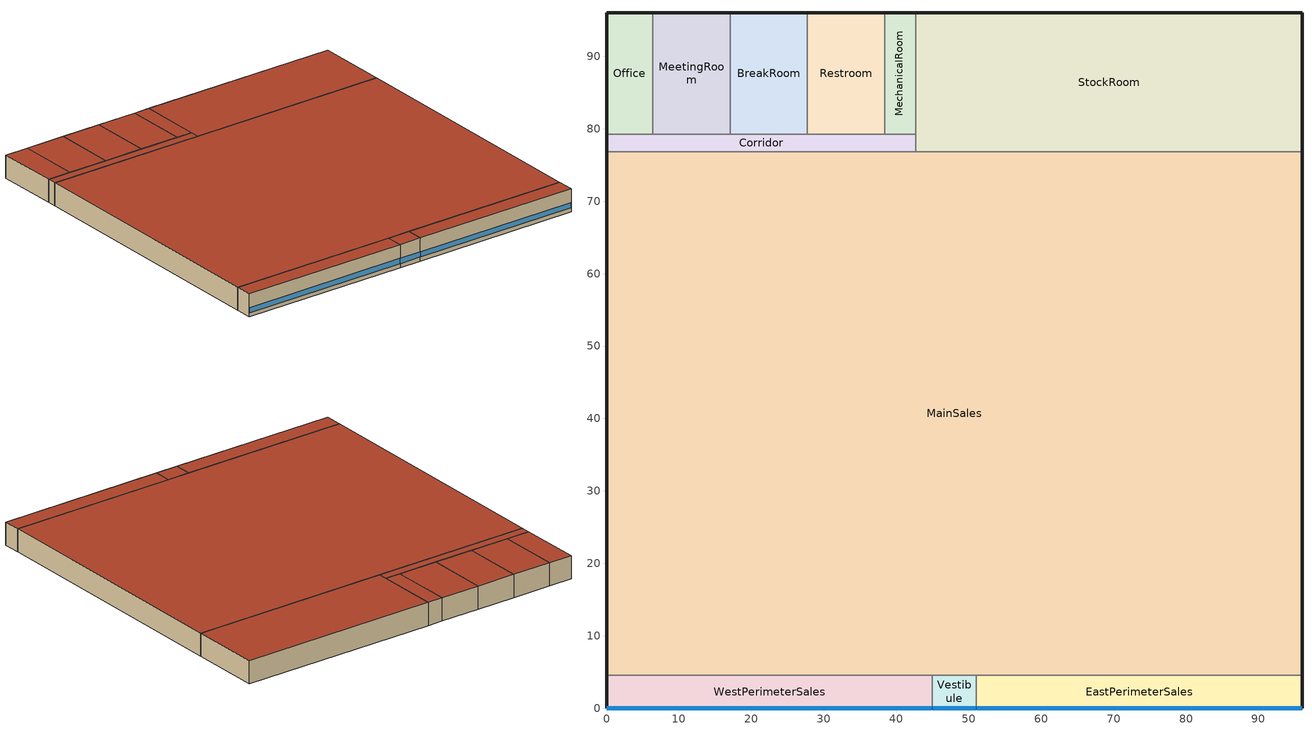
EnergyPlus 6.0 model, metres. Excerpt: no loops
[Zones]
Office
 floor ground (Unheated - 8in Slab with Carpet_NR_Ext-slab): 6.4,96.01 6.4,79.25 0,79.25 0,96.01 z0
 wall outside (Mass_R-7.6 ci_Ext-wall): 6.4,96.01 0,96.01 0,79.25 z0:6.1
 wall to MeetingRoom (Standard_Int-Wall): 6.4,79.25 6.4,96.01 z0:6.1
 wall to Corridor (Standard_Int-Wall): 0,79.25 6.4,79.25 z0:6.1
 roof outside (IEAD_R-25 ci_Roof): 6.4,79.25 6.4,96.01 0,96.01 0,79.25 z6.1
BreakRoom
 floor ground (Unheated - 8in Slab with Carpet_NR_Ext-slab): 27.74,96.01 27.74,79.25 17.07,79.25 17.07,96.01 z0
 wall outside (Mass_R-7.6 ci_Ext-wall): 27.74,96.01 17.07,96.01 z0:6.1
 wall to Corridor (Standard_Int-Wall): 17.07,79.25 27.74,79.25 z0:6.1
 wall to MeetingRoom (Standard_Int-Wall): 17.07,96.01 17.07,79.25 z0:6.1
 wall to Restroom (Standard_Int-Wall): 27.74,79.25 27.74,96.01 z0:6.1
 roof outside (IEAD_R-25 ci_Roof): 27.74,79.25 27.74,96.01 17.07,96.01 17.07,79.25 z6.1
WestPerimeterSales
 floor ground (Unheated - 8in Slab with Carpet_NR_Ext-slab): 44.96,4.57 44.96,0 0,0 0,4.57 z0
 wall outside (Mass_R-7.6 ci_Ext-wall): 0,4.57 0,0 44.96,0 z0:6.1
 wall to MainSales (Standard_Int-Wall): 44.96,4.57 0,4.57 z0:6.1
 wall to Vestibule (Standard_Int-Wall): 44.96,0 44.96,4.57 z0:6.1
 window (Retail_AEDG_window_3_UValue_3.408_SHGC_0.25_VT_0.32): 0.05,0 44.91,0 z1.1:2.45
 roof outside (IEAD_R-25 ci_Roof): 44.96,0 44.96,4.57 0,4.57 0,0 z6.1
Corridor
 floor ground (Unheated - 8in Slab with Carpet_NR_Ext-slab): 42.67,79.25 42.67,76.81 0,76.81 0,79.25 z0
 wall outside (Mass_R-7.6 ci_Ext-wall): 0,79.25 0,76.81 z0:6.1
 wall to StockRoom (Standard_Int-Wall): 42.67,76.81 42.67,79.25 z0:6.1
 wall to MainSales (Standard_Int-Wall): 0,76.81 42.67,76.81 z0:6.1
 wall to MeetingRoom (Standard_Int-Wall): 17.07,79.25 6.4,79.25 z0:6.1
 wall to Restroom (Standard_Int-Wall): 38.4,79.25 27.74,79.25 z0:6.1
 wall to MechanicalRoom (Standard_Int-Wall): 42.67,79.25 38.4,79.25 z0:6.1
 roof outside (IEAD_R-25 ci_Roof): 42.67,76.81 42.67,79.25 0,79.25 0,76.81 z6.1
EastPerimeterSales
 floor ground (Unheated - 8in Slab with Carpet_NR_Ext-slab): 96.01,4.57 96.01,0 51.05,0 51.05,4.57 z0
 wall outside (Mass_R-7.6 ci_Ext-wall): 51.05,0 96.01,0 96.01,4.57 z0:6.1
 wall to MainSales (Standard_Int-Wall): 96.01,4.57 51.05,4.57 z0:6.1
 wall to Vestibule (Standard_Int-Wall): 51.05,4.57 51.05,0 z0:6.1
 window (Retail_AEDG_window_3_UValue_3.408_SHGC_0.25_VT_0.32): 51.1,0 95.96,0 z1.1:2.45
 roof outside (IEAD_R-25 ci_Roof): 96.01,0 96.01,4.57 51.05,4.57 51.05,0 z6.1
Vestibule
 floor ground (Unheated - 8in Slab with Carpet_NR_Ext-slab): 51.05,4.57 51.05,0 44.96,0 44.96,4.57 z0
 wall outside (Mass_R-7.6 ci_Ext-wall): 44.96,0 51.05,0 z0:6.1
 wall to MainSales (Standard_Int-Wall): 51.05,4.57 44.96,4.57 z0:6.1
 window (Retail_AEDG_window_3_UValue_3.408_SHGC_0.25_VT_0.32): 45.01,0 51,0 z1.1:2.45
 roof outside (IEAD_R-25 ci_Roof): 51.05,0 51.05,4.57 44.96,4.57 44.96,0 z6.1
StockRoom
 floor ground (Unheated - 8in Slab with Carpet_NR_Ext-slab): 96.01,96.01 96.01,76.81 42.67,76.81 42.67,96.01 z0
 wall outside (Mass_R-7.6 ci_Ext-wall): 96.01,76.81 96.01,96.01 42.67,96.01 z0:6.1
 wall to MechanicalRoom (Standard_Int-Wall): 42.67,96.01 42.67,79.25 z0:6.1
 wall to MainSales (Standard_Int-Wall): 42.67,76.81 96.01,76.81 z0:6.1
 roof outside (IEAD_R-25 ci_Roof): 96.01,76.81 96.01,96.01 42.67,96.01 42.67,76.81 z6.1
MainSales
 floor ground (Unheated - 8in Slab with Carpet_NR_Ext-slab): 96.01,76.81 96.01,4.57 0,4.57 0,76.81 z0
 wall outside (Mass_R-7.6 ci_Ext-wall): 96.01,4.57 96.01,76.81 / 0,76.81 0,4.57 z0:6.1
 roof outside (IEAD_R-25 ci_Roof): 96.01,4.57 96.01,76.81 0,76.81 0,4.57 z6.1
MeetingRoom
 floor ground (Unheated - 8in Slab with Carpet_NR_Ext-slab): 17.07,96.01 17.07,79.25 6.4,79.25 6.4,96.01 z0
 wall outside (Mass_R-7.6 ci_Ext-wall): 17.07,96.01 6.4,96.01 z0:6.1
 roof outside (IEAD_R-25 ci_Roof): 17.07,79.25 17.07,96.01 6.4,96.01 6.4,79.25 z6.1
Restroom
 floor ground (Unheated - 8in Slab with Carpet_NR_Ext-slab): 38.4,96.01 38.4,79.25 27.74,79.25 27.74,96.01 z0
 wall outside (Mass_R-7.6 ci_Ext-wall): 38.4,96.01 27.74,96.01 z0:6.1
 wall to MechanicalRoom (Standard_Int-Wall): 38.4,79.25 38.4,96.01 z0:6.1
 roof outside (IEAD_R-25 ci_Roof): 38.4,79.25 38.4,96.01 27.74,96.01 27.74,79.25 z6.1
MechanicalRoom
 floor ground (Unheated - 8in Slab with Carpet_NR_Ext-slab): 42.67,96.01 42.67,79.25 38.4,79.25 38.4,96.01 z0
 wall outside (Mass_R-7.6 ci_Ext-wall): 42.67,96.01 38.4,96.01 z0:6.1
 roof outside (IEAD_R-25 ci_Roof): 42.67,79.25 42.67,96.01 38.4,96.01 38.4,79.25 z6.1
[Building]
Retail_100k_DOASwCAV: North Axis=0; Terrain=City; Loads Convergence Tolerance Value=0.04; Temperature Convergence Tolerance Value=0.2; Solar Distribution=FullExterior; Maximum Number of Warmup Days=25
[Site:Location]
USA GA-ATLANTA: Latitude {deg}=33.65; Longitude {deg}=-84.42; Time Zone {hr}=-5; Elevation {m}=315
[Site:GroundTemperature:BuildingSurface]
19.963, 19.905, 19.939, 20.453, 22.043, 22.528, 22.672, 22.78, 22.808, 21.178, 20.28, 20.042
[Site:WaterMainsTemperature]
Calculation Method=CORRELATION; Annual Average Outdoor Air Temperature {C}=15.83; Maximum Difference In Monthly Average Outdoor Air Temperatures {deltaC}=20.5
[SizingPeriod:DesignDay] Barometric Pressure {Pa}=97598; Rain {0-no,1-yes}=0; Snow on ground {0-no,1-yes}=0; Day of Month=21; Daylight Savings Time Indicator=0; Humidity Indicating Type=WetBulb
Name | Maximum Dry-Bulb Temperature {C} | Daily Temp Range {C} | Humidity Indicating Conditions at Maximum Dry-Bulb | Wind Speed {m/s} design conditions vs. traditional 6.71 m/s (15 mph) | Wind Direction {Degrees; N=0, S=180} | Clearness {0.0 to 1.1} | Month | Day Type | Wind Speed {m/s} design conditions vs. traditional 3.35 m/s (7mph)
ATLANTA Ann Htg 99.6% Condns DB | -7.3 | 0 | -7.3 | 5.3 | 320 | 0 | 1 | WinterDesignDay
ATLANTA Ann Clg .4% Condns DB=>MWB | 34.4 | 9.7 | 23.8 |  | 300 | 1 | 7 | SummerDesignDay | 4
ATLANTA Ann Clg .4% Condns WB=>MDB | 31.4 | 9.7 | 25.2 |  | 300 | 1 | 7 | SummerDesignDay | 4
[WindowMaterial:Glazing]
Theoretical Glass [245]: Optical Data Type=SpectralAverage; Thickness=0.003; Solar Transmittance at Normal Incidence=0.2331; Front Side Solar Reflectance at Normal Incidence=0.7169; Back Side Solar Reflectance at Normal Incidence=0.7169; Visible Transmittance at Normal Incidence=0.321; Front Side Visible Reflectance at Normal Incidence=0.629; Back Side Visible Reflectance at Normal Incidence=0.629; Infrared Transmittance at Normal Incidence=0; Front Side Infrared Hemispherical Emissivity=0.9; Back Side Infrared Hemispherical Emissivity=0.9; Conductivity=0.0231; Dirt Correction Factor for Solar and Visible Transmittance=1; Solar Diffusing=No
[Material]
Name | Roughness | Thickness | Conductivity | Density | Specific Heat | Thermal Absorptance | Solar Absorptance | Visible Absorptance | Thickness {m} | Conductivity {W/m-K} | Density {kg/m3} | Specific Heat {J/kg-K}
Roof Membrane | VeryRough | 0.0095 | 0.16 | 1121.29 | 1460 | 0.9 | 0.7 | 0.7
Roof Insulation [9] | MediumRough | 0.209 | 0.049 | 265 | 836.8 | 0.9 | 0.7 | 0.7
Metal Decking | MediumSmooth | 0.0015 | 45.006 | 7680 | 418.4 | 0.9 | 0.7 | 0.3
GP01 1/2 GYPSUM | Smooth | 0.0127 | 0.16 | 800 | 1090 | 0.9 | 0.7 | 0.5
1IN Stucco | Smooth | 0.0253 | 0.6918 | 1858 | 837 | 0.9 | 0.92 | 0.92
8IN Concrete HW | MediumRough | 0.2033 | 1.7296 | 2243 | 837 | 0.9 | 0.65 | 0.65
Wall Insulation [5] | MediumRough | 0.0453 | 0.0432 | 91 | 837 | 0.9 | 0.5 | 0.5
1/2IN Gypsum | Smooth | 0.0127 | 0.16 | 784.9 | 830 | 0.9 | 0.92 | 0.92
MAT-CC05 8 HW CONCRETE | Rough | 0.2032 | 1.311 | 2240 | 836.8 | 0.9 | 0.7 | 0.7
Floor Insulation [2] | MediumRough | 0.0636 | 0.045 | 265 | 836.8 | 0.9 | 0.7 | 0.7
METAL Door Medium 18Ga_1; METAL Door Medium 18Ga_2 | Smooth | 0.0013 | 45.3149 | 7833.03 | 502.08 | 0.8 | 0.5 | 0.5
Std Wood 6inch | MediumSmooth |  |  |  |  | 0.9 | 0.7 | 0.7 | 0.15 | 0.12 | 540 | 1210
Std AC02 | MediumSmooth |  |  |  |  | 0.9 | 0.7 | 0.2 | 0.0127 | 0.057 | 288 | 1339
Std MAT-CC05 4  MW CONCRETE | Rough |  |  |  |  | 0.9 | 0.7 | 0.2 | 0.1 | 0.858 | 1968 | 836.8
Std PW05 | MediumSmooth |  |  |  |  | 0.9 | 0.78 | 0.78 | 0.0191 | 0.115 | 545 | 1213
Std Steel_Brown_Regular | Smooth |  |  |  |  | 0.9 | 0.92 | 0.92 | 0.0015 | 44.9696 | 7689 | 418
[Material:NoMass]
Name | Roughness | Thermal Resistance {(m2-K)/W} | Thermal Absorptance | Solar Absorptance | Visible Absorptance | Thermal Resistance {m2-K/W}
CP02 CARPET PAD | VeryRough | 0.2165 | 0.9 | 0.7 | 0.8
AIR | Smooth | 0.2515 | 0.8 | 0.5 | 0.5
AIR [1] | Smooth | 0.1214 | 0.8 | 0.5 | 0.5
Std CP02 CARPET PAD | VeryRough |  | 0.9 | 0.7 | 0.8 | 0.21648
MAT-AIR-WALL | Rough |  | 0.9 | 0.7 |  | 0.207949
Std Opaque Door panel_con; Std Opaque Door panel_semi | MediumRough |  | 0.9 | 0.7 | 0.7 | 0.12327
Std Overhead Door Panel | MediumRough |  | 0.9 | 0.7 | 0.7 | 0.255345
[Construction]
InteriorFurnishings: Std Wood 6inch
INT-FLOOR-UNDERSIDE: Std CP02 CARPET PAD, Std MAT-CC05 4  MW CONCRETE
INT-FLOOR-SLAB: Std MAT-CC05 4  MW CONCRETE
DropCeiling: Std AC02
Sloped_Metal_Roof: Std Steel_Brown_Regular, Std PW05
Gable_Wall: Std PW05
AIR-WALL: MAT-AIR-WALL
Std Swinging Door_con: Std Opaque Door panel_con
Std Swinging Door_semi: Std Opaque Door panel_semi
Std Overhead Door: Std Overhead Door Panel
Retail_AEDG_window_3_UValue_3.408_SHGC_0.25_VT_0.32; Retail_AEDG_window_3_UValue_3.408_SHGC_0.25_VT_0.32_east; Retail_AEDG_window_3_UValue_3.408_SHGC_0.25_VT_0.32_north; Retail_AEDG_window_3_UValue_3.408_SHGC_0.25_VT_0.32_west: Theoretical Glass [245]
IEAD_R-25 ci_Roof: Roof Membrane, Roof Insulation [9], Metal Decking
Standard_Int-Wall: GP01 1/2 GYPSUM, GP01 1/2 GYPSUM
Mass_R-7.6 ci_Ext-wall: 1IN Stucco, 8IN Concrete HW, Wall Insulation [5], 1/2IN Gypsum
Unheated - 8in Slab with Carpet_NR_Ext-slab: MAT-CC05 8 HW CONCRETE, CP02 CARPET PAD
Mass_R-8.3 ci_ExposedFloor: Floor Insulation [2], MAT-CC05 8 HW CONCRETE, CP02 CARPET PAD
Swinging_NR_door: METAL Door Medium 18Ga_1, AIR, METAL Door Medium 18Ga_2
Non-Swinging_NR_door: METAL Door Medium 18Ga_1, AIR [1], METAL Door Medium 18Ga_2
[ComponentCost:LineItem] Line Item Type=Construction
Name | Item | Cost per Area {$/m2} | Cost per Area
Interior Furnishings | InteriorFurnishings | 1
Interior Floor | INT-FLOOR-UNDERSIDE | 15
Interior Floor Slab | INT-FLOOR-SLAB | 35
Drop Ceiling | DropCeiling | 10
Sloped Metal Roof | Sloped_Metal_Roof | 1
Gable Wall | Gable_Wall | 1
Air Wall | AIR-WALL | 1
Swinging Door Conditioned | Std Swinging Door_con | 1
Swinging Door Semi-conditioned | Std Swinging Door_semi | 1
Overhead Door | Std Overhead Door | 1
south:Retail_AEDG_window_3_UValue_3.408_SHGC_0.25_VT_0.32 | Retail_AEDG_window_3_UValue_3.408_SHGC_0.25_VT_0.32 |  | 1
east:Retail_AEDG_window_3_UValue_3.408_SHGC_0.25_VT_0.32_east | Retail_AEDG_window_3_UValue_3.408_SHGC_0.25_VT_0.32_east |  | 1
north:Retail_AEDG_window_3_UValue_3.408_SHGC_0.25_VT_0.32_north | Retail_AEDG_window_3_UValue_3.408_SHGC_0.25_VT_0.32_north |  | 1
west:Retail_AEDG_window_3_UValue_3.408_SHGC_0.25_VT_0.32_west | Retail_AEDG_window_3_UValue_3.408_SHGC_0.25_VT_0.32_west |  | 1
roofs:IEAD_R-25 ci_Roof | IEAD_R-25 ci_Roof |  | 1
int-walls:Standard_Int-Wall | Standard_Int-Wall |  | 1
ext-walls:Mass_R-7.6 ci_Ext-wall | Mass_R-7.6 ci_Ext-wall |  | 1
ext-slab:Unheated - 8in Slab with Carpet_NR_Ext-slab | Unheated - 8in Slab with Carpet_NR_Ext-slab |  | 1
exposed-floor:Mass_R-8.3 ci_ExposedFloor | Mass_R-8.3 ci_ExposedFloor |  | 34.6727
door:Swinging_NR_door | Swinging_NR_door |  | 1
non-swinging-door:Non-Swinging_NR_door | Non-Swinging_NR_door |  | 1
[Zone] Type=1; Multiplier=1; Ceiling Height=AutoCalculate; Part of Total Floor Area=Yes
Name | Volume
Office | 654.1192
BreakRoom; MeetingRoom; Restroom | 1090.2
WestPerimeterSales; EastPerimeterSales | 1253.02
Corridor | 634.2974
Vestibule | 169.9011
StockRoom | 6243.86
MainSales | 42279.9
MechanicalRoom | 436.0794
[InternalMass] Construction=InteriorFurnishings
Name | Zone | Surface Area
Office Internal Mass | Office | 214.606
BreakRoom Internal Mass | BreakRoom | 357.6767
WestPerimeterSales Internal Mass | WestPerimeterSales | 411.096
Corridor Internal Mass | Corridor | 208.1028
EastPerimeterSales Internal Mass | EastPerimeterSales | 411.096
Vestibule Internal Mass | Vestibule | 55.7418
StockRoom Internal Mass | StockRoom | 2048.51
MainSales Internal Mass | MainSales | 13871.4
MeetingRoom Internal Mass | MeetingRoom | 357.6767
Restroom Internal Mass | Restroom | 357.6767
MechanicalRoom Internal Mass | MechanicalRoom | 143.0707
[ZoneInfiltration:DesignFlowRate] Schedule=INFIL_SCH; Design Volume Flow Rate Calculation Method=Flow/ExteriorWallArea; Flow per Exterior Surface Area {m3/s/m2}=0.0001963; Constant Term Coefficient=1; Temperature Term Coefficient=0; Velocity Term Coefficient=0; Velocity Squared Term Coefficient=0
Name | Zone
Office_Infiltration | Office
BreakRoom_Infiltration | BreakRoom
WestPerimeterSales_Infiltration | WestPerimeterSales
Corridor_Infiltration | Corridor
EastPerimeterSales_Infiltration | EastPerimeterSales
Vestibule_Infiltration | Vestibule
StockRoom_Infiltration | StockRoom
MainSales_Infiltration | MainSales
MeetingRoom_Infiltration | MeetingRoom
Restroom_Infiltration | Restroom
MechanicalRoom_Infiltration | MechanicalRoom
[People] Schedule=BLDG_OCC_SCH; Number of People Calculation Method=People; Fraction Radiant=0.3; User Specified Sensible Fraction=AUTOCALCULATE; Activity Level Schedule=ACTIVITY_SCH; Carbon Dioxide Generation Rate {m3/s-W}=3.82E-8; Enable ASHRAE 55 Comfort Warnings=No; MRT Calculation=ZoneAveraged; Work Efficiency Schedule=WORK_EFF_SCH; Clothing Schedule=CLOTHING_SCH; Air Velocity Schedule=AIR_VELO_SCH; Thermal Comfort Report=FANGER
Name | Zone | Number of People
Office People | Office | 5.7729
BreakRoom People | BreakRoom | 134.7547
WestPerimeterSales People | WestPerimeterSales | 13.2784
EastPerimeterSales People | EastPerimeterSales | 13.2784
Vestibule People | Vestibule | 1.8005
StockRoom People | StockRoom | 36.6684
MainSales People | MainSales | 448.0447
MeetingRoom People | MeetingRoom | 96.2508
Restroom People | Restroom | 11.553
[Lights] Schedule=BLDG_LIGHT_SCH; Design Level Calculation Method=LightingLevel; Return Air Fraction=0; Fraction Visible=0.2; Fraction Replaceable=1; Return Air Fraction is Calculated from Plenum Temperature=No
Name | Zone | Design Level {W} | Fraction Radiant
Office_Lights | Office | 519.3466 | 0.37
BreakRoom_Lights | BreakRoom | 865.5776 | 0.37
WestPerimeterSales_Lights | WestPerimeterSales | 4203.46 | 0.42
Corridor_Lights | Corridor | 279.8983 | 0.37
EastPerimeterSales_Lights | EastPerimeterSales | 4203.46 | 0.42
Vestibule_Lights | Vestibule | 149.9455 | 0.37
StockRoom_Lights | StockRoom | 1987.06 | 0.42
MainSales_Lights | MainSales | 141835 | 0.42
MeetingRoom_Lights | MeetingRoom | 865.5776 | 0.37
Restroom_Lights | Restroom | 867.366 | 0.37
MechanicalRoom_Lights | MechanicalRoom | 346.231 | 0.37
[ElectricEquipment] Schedule=BLDG_EQUIP_SCH; Design Level Calculation Method=EquipmentLevel; Fraction Latent=0; Fraction Radiant=0.5; Fraction Lost=0
Name | Zone | Design Level {W}
Office_PlugMisc_Equip | Office | 649.1832
BreakRoom_PlugMisc_Equip | BreakRoom | 3753.82
WestPerimeterSales_PlugMisc_Equip | WestPerimeterSales | 663.92
EastPerimeterSales_PlugMisc_Equip | EastPerimeterSales | 663.92
StockRoom_PlugMisc_Equip | StockRoom | 6196.75
MainSales_PlugMisc_Equip | MainSales | 22402.2
MeetingRoom_PlugMisc_Equip | MeetingRoom | 1081.97
Restroom_PlugMisc_Equip | Restroom | 144.8591
[SetpointManager:Scheduled] Control Variable {Temperature | Others }=Temperature; Schedule=DOAS_SAT_Sch
Name | Setpoint Node or NodeList
DOAS_MZ SAT Setpoint | DOAS_MZ Supply Equipment Outlet Node
DOAS_SZ SAT Setpoint | DOAS_SZ Supply Equipment Outlet Node
[SetpointManager:MixedAir] Control Variable {Temperature}=Temperature
Name | Setpoint Node or NodeList
DOAS_MZ_OA_CoolC 2 SAT Manager | DOAS_MZ_OA_CoolC 2-DOAS_MZ_OA_FanNode
DOAS_SZ_OA_CoolC 2 SAT Manager | DOAS_SZ_OA_CoolC 2-DOAS_SZ_OA_FanNode
[Exterior:Lights]
Exterior Facade Lighting: Schedule=ExtLight_Sch; Design Level=24806.3; Control Option=AstronomicalClock
[UtilityCost:Tariff]
Name | Output Meter | Conversion Factor Choice | Season Schedule | Demand Window Length | Monthly Charge or Variable | Group
GeorgiaPow_PLL-3_PowerLightLarge | ElectricityNet:Facility | kWh | GeorgiaPowerSeasonSchedule | HalfHour | 15.75 | Comm Elect
GeorgiaPow_PLM-3_PowerLightMedium; GeorgiaPow_PLS-3_PowerLightSmall | ElectricityNet:Facility | kWh | GeorgiaPowerSeasonSchedule | HalfHour | 14 | Comm Elect
GeorgiaPow_GS-2_GeneralService | ElectricityNet:Facility | kWh | GeorgiaPowerSeasonSchedule |  | 13.25 | Comm Elect
GA_EIAMonthlyRateGas | Gas:Facility | MCF |  |  | 0 | Comm Gas
[UtilityCost:Charge:Block] Source Variable=totalEnergy; Season=Annual; Category Variable=EnergyCharges
Name | Charge Variable | Tariff | Block Size 1 Value or Variable | Block 1 Cost per Unit Value or Variable | Block Size 2 Value or Variable | Block 2 Cost per Unit Value or Variable | Block Size 3 Value or Variable | Block 3 Cost per Unit Value or Variable | Block Size 4 Value or Variable | Block 4 Cost per Unit Value or Variable | Block Size Multiplier Value or Variable
 | AnnualEnergyCharge | GeorgiaPow_PLL-3_PowerLightLarge | 3000 | 0.10099 | 7000 | 0.09186 | 190000 | 0.0786 | remaining | 0.06096
 | AnnualaddedEnergyCharge | GeorgiaPow_PLL-3_PowerLightLarge | 200 | 0 | 200 | 0.0104 | 200 | 0.00822 | remaining | 0.00594 | TotalDemand
 | AnnualEnergyCharge | GeorgiaPow_PLM-3_PowerLightMedium | 3000 | 0.08757 | 7000 | 0.08026 | 190000 | 0.0691 | remaining | 0.05355
 | AnnualaddedEnergyCharge | GeorgiaPow_PLM-3_PowerLightMedium | 200 | 0 | 200 | 0.00892 | 200 | 0.00672 | remaining | 0.00586 | TotalDemand
 | AnnualEnergyCharge | GeorgiaPow_PLS-3_PowerLightSmall | 25 | 0 | 2975 | 0.08808 | 7000 | 0.08367 | remaining | 0.0722
 | AnnualaddedEnergyCharge | GeorgiaPow_PLS-3_PowerLightSmall | 200 | 0 | 200 | 0.0089 | 200 | 0.0067 | remaining | 0.00586 | TotalDemand
 | AnnualEnergyCharge | GeorgiaPow_GS-2_GeneralService | 25 | 0 | remaining | 0.08327
[UtilityCost:Charge:Simple]
Name | Charge Variable | Tariff | Source Variable | Season | Category Variable | Cost per Unit Value or Variable
 | SummerFuelCostRiderEnergyCharge | GeorgiaPow_PLL-3_PowerLightLarge | TotalEnergy | Summer | EnergyCharges | 0.019843
 | WinterFuelCostRiderEnergyCharge | GeorgiaPow_PLL-3_PowerLightLarge | TotalEnergy | Winter | EnergyCharges | 0.016524
 | TaxofSevenPercent | GeorgiaPow_PLL-3_PowerLightLarge | SubTotal | Annual | Taxes | 0.07
 | SummerFuelCostRiderEnergyCharge | GeorgiaPow_PLM-3_PowerLightMedium | TotalEnergy | Summer | EnergyCharges | 0.019843
 | WinterFuelCostRiderEnergyCharge | GeorgiaPow_PLM-3_PowerLightMedium | TotalEnergy | Winter | EnergyCharges | 0.016524
 | TaxofSevenPercent | GeorgiaPow_PLM-3_PowerLightMedium | SubTotal | Annual | Taxes | 0.07
 | SummerFuelCostRiderEnergyCharge | GeorgiaPow_PLS-3_PowerLightSmall | TotalEnergy | Summer | EnergyCharges | 0.019843
 | WinterFuelCostRiderEnergyCharge | GeorgiaPow_PLS-3_PowerLightSmall | TotalEnergy | Winter | EnergyCharges | 0.016524
 | TaxofSevenPercent | GeorgiaPow_PLS-3_PowerLightSmall | SubTotal | Annual | Taxes | 0.07
 | SummerFuelCostRiderEnergyCharge | GeorgiaPow_GS-2_GeneralService | TotalEnergy | Summer | EnergyCharges | 0.019843
 | WinterFuelCostRiderEnergyCharge | GeorgiaPow_GS-2_GeneralService | TotalEnergy | Winter | EnergyCharges | 0.016524
 | TaxofSevenPercent | GeorgiaPow_GS-2_GeneralService | SubTotal | Annual | Taxes | 0.07
 | MonthlyRateGasCharge | GA_EIAMonthlyRateGas | totalEnergy | Annual | EnergyCharges | GA_MonthlyGasRates
 | TaxofSixPercent | GA_EIAMonthlyRateGas | SubTotal | Annual | Taxes | 0.06
[UtilityCost:Qualify] Season=Annual; Threshold Test=Count
Name | Tariff | Variable | Qualify Type | Threshold Value or Variable | Number of Months
MinDemand500kw | GeorgiaPow_PLL-3_PowerLightLarge | TotalDemand | Minimum | 500 | 12
MinDemand30kw | GeorgiaPow_PLM-3_PowerLightMedium | TotalDemand | Minimum | 30 | 12
MaxDemand500kw | GeorgiaPow_PLM-3_PowerLightMedium | TotalDemand | Maximum | 500 | 1
MaxDemand30kw | GeorgiaPow_PLS-3_PowerLightSmall | TotalDemand | Maximum | 30 | 1
MaxDemand30kw | GeorgiaPow_GS-2_GeneralService | TotalDemand | Maximum | 30 | 1
MaxEnergy30OOkwh | GeorgiaPow_GS-2_GeneralService | TotalEnergy | Maximum | 3000 | 1
[UtilityCost:Variable]
GA_MonthlyGasRates: Tariff=GA_EIAMonthlyRateGas; Variable Type=Currency; January Value=9.24; February Value=10.07; March Value=10.36; April Value=10.86; May Value=11.95; June Value=13.5; July Value=12.5; August Value=12.65; September Value=12.07; October Value=10.93; November Value=9.39; December Value=8.18
[Schedule:Compact]
Bldg_Occ_Sch: Fraction, Through: 11/30, For: Weekdays, Until: 06:00, 0, Until: 08:00, 0.125, Until: 09:00, 0.375, Until: 11:00, 0.5, Until: 13:00, 0.625, Until: 17:00, 0.5, Until: 19:00, 0.625, Until: 21:00, 0.5, Until: 22:00, 0.375, Until: 24:00, 0.125, For: Saturday, Until: 06:00, 0, Until: 08:00, 0.125, Until: 09:00, 0.375, Until: 11:00, 0.5, Until: 19:00, 0.625, Until: 21:00, 0.5, Until: 22:00, 0.375, Until: 24:00, 0.125, For: Sunday, Until: 06:00, 0, Until: 08:00, 0.125, Until: 09:00, 0.375, Until: 11:00, 0.5, Until: 17:00, 0.625, Until: 19:00, 0.5, Until: 20:00, 0.375, Until: 22:00, 0.125, Until: 24:00, 0, For: SummerDesignDay, Until: 24:00, 1, For: WinterDesignDay, Until: 24:00, 0, For: AllOtherDays, Until: 24:00, 0, Through: 12/31, For: Weekdays, Until: 06:00, 0, Until: 08:00, 0.25, Until: 09:00, 0.5, Until: 11:00, 0.75, Until: 13:00, 1, Until: 17:00, 0.75, Until: 19:00, 1, Until: 21:00, 0.75, Until: 22:00, 0.5, Until: 24:00, 0.25, For: Saturday, Until: 06:00, 0, Until: 08:00, 0.25, Until: 09:00, 0.5, Until: 11:00, 0.75, Until: 19:00, 1, Until: 21:00, 0.75, Until: 22:00, 0.5, Until: 24:00, 0.25, For: Sunday, Until: 06:00, 0, Until: 08:00, 0.25, Until: 09:00, 0.5, Until: 11:00, 0.75, Until: 17:00, 1, Until: 19:00, 0.75, Until: 20:00, 0.5, Until: 22:00, 0.25, Until: 24:00, 0, For: SummerDesignDay, Until: 24:00, 1, For: WinterDesignDay, Until: 24:00, 0, For: AllOtherDays, Until: 24:00, 0
Infil_Sch: Fraction, Through: 12/31, For: Weekdays Saturday, Until: 06:00, 1, Until: 24:00, 0.5, For: Sunday, Until: 06:00, 1, Until: 22:00, 0.5, Until: 24:00, 1, For: SummerDesignDay, Until: 06:00, 1, Until: 24:00, 0.5, For: WinterDesignDay, Until: 06:00, 1, Until: 24:00, 0.5, For: AllOtherDays, Until: 24:00, 1
Activity_Sch: Any Number, Through: 12/31, For: AllDays, Until: 24:00, 120
Work_Eff_Sch: Fraction, Through: 12/31, For: AllDays, Until: 24:00, 0
Air_Velo_Sch: Any Number, Through: 12/31, For: AllDays, Until: 24:00, 0.2
Clothing_Sch: Any Number, Through: 04/30, For: AllDays, Until: 24:00, 1, Through: 09/30, For: AllDays, Until: 24:00, 0.5, Through: 12/31, For: AllDays, Until: 24:00, 1
GeorgiaPowerSeasonSchedule: Through: 5/31, For: AllDays, Until: 24:00, 1, Through: 9/30, For: AllDays, Until: 24:00, 3, Through: 12/31, For: AllDays, Until: 24:00, 1
Bldg_Light_Sch: Fraction, Through: 12/31, For: Weekdays Saturday, Until: 06:00, 0, Until: 09:00, 0.16, Until: 21:00, 0.9, Until: 24:00, 0.16, For: Sunday, Until: 06:00, 0, Until: 09:00, 0.16, Until: 19:00, 0.9, Until: 22:00, 0.16, Until: 24:00, 0, For: SummerDesignDay, Until: 24:00, 1, For: WinterDesignDay, Until: 24:00, 0, For: AllOtherDays, Until: 24:00, 0
ExtLight_Sch: Fraction, Through: 12/31, For: AllDays, Until: 6:00, 0.25, Until: 24:00, 1
Bldg_Equip_Sch: Fraction, Through: 12/31, For: Weekdays Saturday, Until: 06:00, 0.1, Until: 09:00, 0.6, Until: 21:00, 0.9, Until: 24:00, 0.6, For: Sunday, Until: 06:00, 0.1, Until: 09:00, 0.6, Until: 19:00, 0.9, Until: 22:00, 0.6, Until: 24:00, 0.1, For: SummerDesignDay, Until: 24:00, 1, For: WinterDesignDay, Until: 24:00, 0, For: AllOtherDays, Until: 24:00, 0
DOAS_SAT_Sch: Temperature, Through: 12/31, For: AllDays, Until: 24:00, 11.67
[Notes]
Start SimMetaData
WeatherFileName=USA_GA_Atlanta_TMY2.epw
RoofConstruction=Insulation Entirely Above Deck
ExtWallConstruction=Mass
End SimMetaData
Number of Zones: 11
US National Holidays
